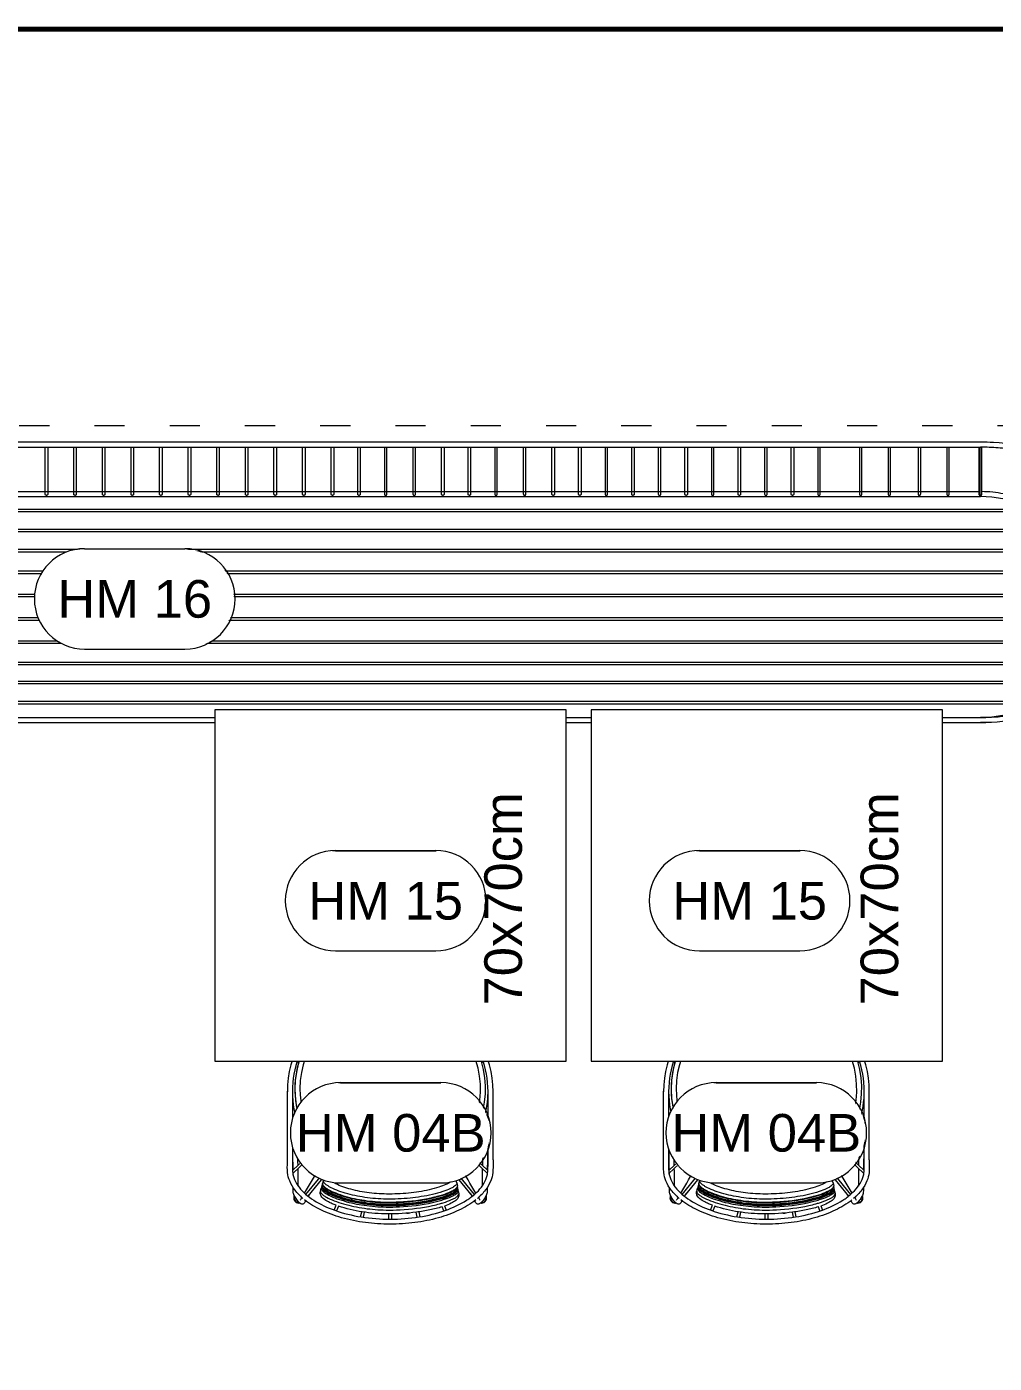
# Model space of a CAD drawing. Header units: millimetres. Extents: x 29001 to 40804, y -8833 to -5892.
# Drawn here: x 29750.5 to 29943.4, y -6712.2 to -6445.7 of the extents above; entities that cross this region are included whole.
import ezdxf
from ezdxf.enums import TextEntityAlignment as Align

# ---------------------------------------------------------------- set-up
doc = ezdxf.new("R2010")
doc.units = ezdxf.units.MM
doc.linetypes.add('ACAD_ISO03W100', pattern=[30, 12, -18])
doc.linetypes.add('MAVIBAHCE XREF$0$DASHDOT', pattern=[1, 0.5, -0.25, 0, -0.25])
doc.layers.get('0').update_dxf_attribs({"lineweight": 0})
for name, color, linetype, lineweight in [('wipeout', 254, 'Continuous', 0), ('xxx_Auto_Kaplama_Mermer Tarama', 45, 'Continuous', 0), ('xxx_Auto_Tefris_Silik', 252, 'Continuous', 0), ('xxx_Auto_Tefris_Tefris', 32, 'Continuous', 0), ('xxx_Auto_Yardimci_Isaret Genel', 51, 'Continuous', 0)]:
    doc.layers.add(name, color=color, linetype=linetype, lineweight=lineweight)
doc.styles.add('AUTOBAN', font='')
doc.styles.get("Standard").update_dxf_attribs({"font": 'arial.ttf'})
doc.styles.get('AUTOBAN').set_extended_font_data('Helvetica Normal Tr')

# ---------------------------------------------------------------- blocks, each defined once
blk = doc.blocks.new('TÜM LAYOOUT')
at = {"color": 240, "linetype": 'ACAD_ISO03W100', "lineweight": 0, "ltscale": 0.5, "true_color": 0xed1f24}
blk.add_lwpolyline([(364.26, -1836.45), (364.26, -203.45), (888.76, -203.45)], dxfattribs=at)
at = {"layer": 'xxx_Auto_Yardimci_Isaret Genel', "linetype": 'MAVIBAHCE XREF$0$DASHDOT', "lineweight": 0, "ltscale": 50, "const_width": 1}
blk.add_lwpolyline([(0, -124.45), (2346.26, -124.45), (2346.26, -2358.95), (0, -2358.95)], close=True, dxfattribs=at)
blk = doc.blocks.new('THC PLAN')
at = {"linetype": 'Continuous'}
blk.add_wipeout([(1592.84, -948.22), (1593.27, -911.48), (1597.33, -907.91), (1608.94, -904.92), (1618.54, -904.84), (1628.14, -907.26), (1634.76, -910.81), (1635.32, -948.21), (1631.21, -948.78), (1626.45, -950.79), (1620.72, -953.05), (1612.25, -953.37), (1605.07, -952), (1598.78, -948.45)], dxfattribs=at).translate(0, 0, 41.86).dxf.layer = 'wipeout'
for p, q in [((1603.46, -908.31), (1603.78, -909.14)), ((1608.45, -908.12), (1608.24, -907.14)), ((1608.74, -907.06), (1608.95, -908.05)), ((1613.88, -907.71), (1613.88, -906.67)), ((1614.38, -906.67), (1614.38, -907.72)), ((1619.31, -908.07), (1619.52, -907.06)), ((1620.02, -907.14), (1619.8, -908.14)), ((1624.43, -909.27), (1624.8, -908.31)), ((1603.32, -909.32), (1602.99, -908.48)), ((1625.27, -908.48), (1624.9, -909.43)), ((1601.41, -916.6), (1597.36, -911.59)), ((1597.74, -911.27), (1601.84, -916.33)), ((1626.42, -916.33), (1630.52, -911.27)), ((1630.91, -911.59), (1626.85, -916.6)), ((1598.24, -919.78), (1594.64, -916.39)), ((1594.71, -915.76), (1598.64, -919.47)), ((1629.63, -919.47), (1633.56, -915.76)), ((1633.62, -916.39), (1630.02, -919.78)), ((1593.63, -918.47), (1593.63, -932.04)), ((1601.41, -918.52), (1601.41, -917.37)), ((1601.91, -916.95), (1601.91, -918.09)), ((1624.58, -916.77), (1624.58, -916.77)), ((1626.35, -918.09), (1626.35, -916.95)), ((1626.85, -917.37), (1626.85, -918.52)), ((1634.63, -918.47), (1634.63, -932.15)), ((1594.63, -921.55), (1596.25, -923.25)), ((1598.24, -922.22), (1598.24, -920.84)), ((1598.74, -920.17), (1598.74, -921.49)), ((1629.52, -921.49), (1629.52, -920.17)), ((1630.02, -920.84), (1630.02, -922.22)), ((1632.01, -923.25), (1633.63, -921.55)), ((1595.86, -923.57), (1594.63, -922.27)), ((1596.36, -924.11), (1596.36, -925.91)), ((1631.9, -925.91), (1631.9, -924.11)), ((1633.63, -922.27), (1632.4, -923.57)), ((1594.63, -926.8), (1594.85, -927.56)), ((1595.86, -927.42), (1595.86, -925.33)), ((1632.4, -925.33), (1632.4, -927.42)), ((1633.41, -927.56), (1633.63, -926.8)), ((1595.86, -938.96), (1595.86, -937.86)), ((1596.36, -939.36), (1596.36, -940.18)), ((1631.9, -940.18), (1631.9, -939.37)), ((1632.4, -937.86), (1632.4, -938.96)), ((1598.24, -943.45), (1598.24, -943.06)), ((1630.02, -943.06), (1630.02, -943.45)), ((1598.74, -943.78), (1598.74, -944.12)), ((1629.52, -944.12), (1629.52, -943.78)), ((1601.41, -946.92), (1601.41, -946.75)), ((1601.91, -947.19), (1601.91, -947.34)), ((1626.35, -947.34), (1626.35, -947.19)), ((1626.85, -946.75), (1626.85, -946.92)), ((1605.2, -949.48), (1605.2, -949.41)), ((1605.7, -949.67), (1605.7, -949.73)), ((1609.43, -951.07), (1609.43, -951.05)), ((1618.83, -951.05), (1618.83, -951.07)), ((1622.56, -949.73), (1622.56, -949.67)), ((1623.06, -949.41), (1623.06, -949.48)), ((1609.93, -951.17), (1609.93, -951.19)), ((1614.38, -951.64), (1614.38, -951.64)), ((1618.33, -951.19), (1618.33, -951.17))]:
    blk.add_line(p, q)
for centre, radius, start, end in [((1614.2, -948.19), 40.47, 94.8315, 95.6642), ((1595.91, -910.88), 1, 90.2693, 208.0879), ((1595.9, -910.88), 0.9, 85.2765, 203.3664), ((1595.91, -910.86), 0.978, 80.4544, 90.5627), ((1564.68, -929.7), 36.95, 30.447, 31.4039), ((1600.57, -914.16), 5.21, 141.4282, 145.6715), ((1663.58, -929.7), 36.94, 148.596, 149.5531), ((1627.65, -914.2), 5.27, 34.3541, 38.5485), ((1632.35, -910.86), 0.978, 89.4373, 99.5464), ((1632.36, -910.88), 0.9, 336.3666, 94.7195), ((1632.36, -910.88), 1, 331.8971, 89.7497), ((-46923.15, -394.15), 48521.73, 359.382869, 359.387008), ((297068.66, 175160.92), 343955.08, 210.7908923, 210.7919123), ((-260.29, -2019.91), 2163.75, 30.80378, 30.82388), ((1116.15, -1004.87), 493.16, 10.8161, 10.8849), ((1600.74, -912.29), 0.197, 190.729, 239.4928), ((1569.61, -954.34), 52.12, 53.462, 53.476), ((1600.86, -912.87), 0.2, 190.7761, 223.5898), ((1600.85, -912.88), 0.195, 223.4279, 239.6177), ((1114.71, -1005.15), 494.62, 10.6325, 10.7011), ((1627.51, -913.35), 0.198, 297.5581, 312.6002), ((1627.5, -913.35), 0.209, 312.4896, 342.9657), ((1887.01, -987.52), 269.69, 164.0082, 164.0495), ((1627.67, -912.78), 0.203, 296.7937, 344.0611), ((1648.5, -945.32), 38.43, 122.6419, 122.6613), ((1889.25, -988.16), 272.02, 163.7985, 163.9236), ((149344.79, -88940.49), 171954.48, 149.2075374, 149.2095778), ((3451.31, -1997.69), 2120.39, 149.17602, 149.19653), ((50151.07, -394.15), 48521.39, 180.612992, 180.617131), ((-84176.07, 5.7), 85775.8, 359.3844292, 359.3847095), ((1614.02, -932.03), 20.34, 129.2367, 140.661), ((18363.75, 9073.41), 19513.8, 210.787593, 210.792986), ((1601.7, -913.75), 0.866, 189.3738, 279.2988), ((1569.48, -955.03), 51.51, 48.1472, 51.9769), ((1614.19, -932.24), 20.61, 125.0952, 127.857), ((1614.19, -932.24), 19.61, 124.3323, 128.778), ((1614.44, -962.53), 46.36, 81.6537, 86.4291), ((1646.83, -943.52), 34.8, 124.6874, 130.2411), ((1614.08, -932.23), 19.6, 51.2236, 55.021), ((1614.07, -932.24), 20.61, 52.1425, 54.1372), ((1614.25, -932.03), 20.33, 39.3378, 50.7645), ((-13877.25, 8324.46), 18049.53, 329.204559, 329.210392), ((1884.95, -986.93), 267.55, 164.1343, 164.2614), ((87404.05, 5.7), 85775.52, 180.6152905, 180.6155707), ((-174535.59, 977.81), 176140.55, 359.3821298, 359.3837966), ((1614.13, -932.64), 19, 122.793, 0.0008), ((-412725.86, 3543.07), 414345.63, 359.3824647, 359.3831882), ((1614.13, -932.64), 18, 117.59, 0.0008), ((1614.03, -932.05), 19.36, 130.6829, 142.1514), ((1600.81, -917.19), 0.488, 118.4283, 144.886), ((1614.16, -932.7), 19.07, 122.7793, 129.9888), ((1604.38, -916.07), 0.807, 227.9853, 276.9377), ((1614.13, -932.64), 18, 0.0079, 60.5484), ((1623.87, -916.4), 0.733, 260.9271, 310.9473), ((1614.13, -932.64), 19, 0.0079, 56.645), ((1614.23, -932.05), 19.36, 37.8462, 49.3143), ((415951.98, 3543.04), 414343.49, 180.6168118, 180.6175353), ((177763.61, 977.8), 176140.31, 180.6162034, 180.6178702), ((1614.25, -932.22), 20.63, 142.0473, 152.9751), ((1614.22, -932.2), 19.6, 144.5757, 155.6342), ((1614.23, -932.71), 19.13, 144.0882, 146.7268), ((1614.03, -932.7), 19.11, 33.256, 35.8973), ((1614.06, -932.2), 19.59, 24.3634, 35.4291), ((1614.01, -932.22), 20.64, 27.0261, 37.9514), ((1613.96, -932.08), 20.31, 154.4617, 162.0598), ((349183.86, -4670.25), 347609.36, 179.3822299, 179.3827779), ((1614.31, -932.08), 20.3, 17.9379, 25.5392), ((-345954.87, -4670.24), 347608.63, 0.6172221, 0.6177701), ((1614.2, -932.16), 19.57, 159.5687, 178.2071), ((1595.22, -925.69), 0.547, 141.6908, 178.2924), ((1614.15, -932.63), 19.02, 159.3031, 164.1022), ((1614.07, -932.16), 19.56, 0.343, 20.4337), ((1633.04, -925.69), 0.547, 1.7075, 38.3186), ((1614.09, -932.64), 19.04, 0.0133, 15.9291), ((1614.13, -932.15), 20.5, 179.7042, 0.2959), ((1614.19, -932.13), 19.56, 180.031, 200.4327), ((1614.07, -932.13), 19.56, 339.5661, 359.9696), ((1614.1, -932.63), 19.03, 339.278, 359.9877), ((1614.19, -932.6), 19.07, 200.7714, 215.8967), ((1614.21, -932.09), 19.59, 204.3627, 215.4282), ((1614.05, -932.09), 19.59, 324.5737, 335.6366), ((1632.98, -938.83), 0.515, 328.5381, 348.5813), ((4065.95, -924.18), 2470.22, 180.397, 180.4842), ((1614.12, -932.64), 19.01, 312.0405, 326.7493), ((-889.11, -923.77), 2521.64, 359.51618, 359.6016), ((1595.9, -946.08), 0.899, 156.6331, 270.4107), ((1604.7, -940.18), 10.1, 208.4626, 218.5795), ((1595.9, -946.08), 1, 355.3101, 92.3742), ((1595.9, -946.08), 0.899, 349.4504, 89.1333), ((1614.03, -932.25), 19.35, 217.8474, 229.3188), ((1614.24, -932.25), 19.35, 310.6809, 322.1522), ((1632.36, -946.08), 1, 87.6256, 184.6899), ((1632.36, -946.08), 0.899, 90.8663, 190.5496), ((1623.37, -940.04), 10.34, 321.4895, 331.2152), ((1632.36, -946.08), 0.899, 268.6642, 23.372), ((1632.39, -946.07), 0.976, 359.5151, 27.8367), ((1595.9, -946.08), 0.999, 180.1266, 275.5049), ((1598.82, -5280.97), 4334.49, 89.99144, 90.02914), ((1595.93, -946.09), 0.869, 338.6947, 349.6935), ((1595.92, -946.09), 0.974, 336.4929, 349.6812), ((1595.95, -946.08), 0.946, 349.3656, 355.317), ((1600.71, -946.98), 0.499, 236.2994, 259.2635), ((1614.19, -932.55), 19.1, 230.0016, 241.9381), ((1614.2, -932.04), 19.63, 231.2306, 242.7134), ((1614.08, -932.55), 19.1, 296.3579, 309.977), ((1614.06, -932.04), 19.63, 297.2867, 308.7696), ((1629.44, -5280.93), 4334.46, 89.97086, 90.00856), ((1632.31, -946.08), 0.946, 184.683, 190.6344), ((1632.34, -946.09), 0.975, 190.3184, 203.5021), ((1632.33, -946.09), 0.869, 190.3065, 201.3053), ((1632.36, -946.08), 0.999, 264.5046, 359.8638), ((1614.15, -932.58), 19.06, 243.7062, 265.5193), ((1614.09, -932.25), 19.38, 244.3599, 256.088), ((1614.11, -932.55), 19.09, 277.8507, 284.309), ((1614.17, -932.26), 19.38, 283.91, 295.6403), ((1614.15, -932.06), 19.59, 257.567, 265.6333), ((1614.13, -932.27), 19.38, 270.7456, 272.5678), ((1614.12, -932.07), 19.58, 272.6119, 282.4335)]:
    blk.add_arc(centre, radius, start, end)
for points, knots in [([(1597.08, -910.51), (1598.11, -909.7), (1600.5, -908.28), (1604.62, -906.79), (1609.26, -905.87), (1614.15, -905.57), (1619.06, -905.88), (1623.7, -906.8), (1627.81, -908.3), (1630.18, -909.72), (1631.18, -910.51)], [0, 0, 0, 0, 3.921864, 8.309993, 13.091815, 18.083368, 22.974007, 27.823927, 32.224374, 36.05482, 36.05482, 36.05482, 36.05482]), ([(1633.63, -932.15), (1633.63, -928.56), (1633.63, -923.88), (1633.63, -918.7), (1633.63, -916.97), (1633.61, -915.77), (1633.26, -914.51), (1632.34, -912.98), (1631, -911.6), (1628.69, -909.89), (1624.97, -908.2), (1619.8, -906.95), (1614.12, -906.53), (1608.48, -906.95), (1603.31, -908.19), (1599.58, -909.89), (1597.25, -911.6), (1595.91, -913), (1594.99, -914.52), (1594.66, -915.78), (1594.63, -916.95), (1594.63, -918.63), (1594.63, -921.61), (1594.63, -926.3), (1594.63, -929.94), (1594.63, -932.15)], [0, 0, 0, 0, 10.76451, 14.024069, 15.555245, 15.941019, 17.620949, 19.411439, 21.291586, 23.347652, 28.009803, 33.466332, 39.246754, 45.02672, 50.416088, 55.123917, 57.239292, 59.076888, 60.892815, 62.543481, 62.92004, 64.407062, 67.565743, 71.876191, 78.483634, 78.483634, 78.483634, 78.483634]), ([(1603.78, -909.14), (1604.58, -908.89), (1606.28, -908.46), (1609.88, -907.87), (1614.41, -907.58), (1619.64, -907.99), (1622.9, -908.75), (1624.43, -909.27)], [0, 0, 0, 0, 2.511515, 5.247937, 10.953451, 16.085332, 20.943932, 20.943932, 20.943932, 20.943932]), ([(1593.63, -918.47), (1593.64, -917.81), (1593.61, -916.97), (1593.68, -915.56), (1594.07, -914.15), (1595.1, -912.36), (1596.16, -911.3), (1596.75, -910.79)], [0, 0, 0, 0, 1.986445, 2.527254, 4.232645, 6.326212, 8.682617, 8.682617, 8.682617, 8.682617]), ([(1594.81, -912.94), (1594.81, -912.65), (1594.82, -912.32), (1594.82, -911.87), (1594.96, -911.42), (1595.34, -910.77), (1595.82, -910.12), (1596.28, -909.69), (1596.71, -909.62), (1596.98, -909.79), (1597.14, -910.05), (1597.24, -910.22), (1597.31, -910.34)], [0, 0, 0, 0, 0.880915, 0.993849, 1.346591, 2.269542, 3.256294, 3.760106, 4.149937, 4.470063, 4.670286, 5.067906, 5.067906, 5.067906, 5.067906]), ([(1600.42, -911.64), (1600.41, -911.53), (1600.42, -911.3), (1600.58, -910.84), (1601.09, -910.3), (1602.06, -909.76), (1602.84, -909.45), (1603.31, -909.29)], [0, 0, 0, 0, 0.338025, 0.68305, 1.454174, 2.518494, 3.984482, 3.984482, 3.984482, 3.984482]), ([(1628.03, -912.26), (1628.06, -912.17), (1628, -911.96), (1627.76, -911.68), (1627.37, -911.36), (1626.56, -910.87), (1625.22, -910.28), (1622.71, -909.45), (1619.97, -908.89), (1617.13, -908.57), (1614.75, -908.46), (1610.9, -908.53), (1607.33, -908.98), (1604.5, -909.66), (1603.23, -910.04), (1602.2, -910.4), (1601.29, -910.84), (1600.81, -911.14), (1600.5, -911.44), (1600.42, -911.66), (1600.44, -911.75)], [0, 0, 0, 0, 0.278376, 0.622174, 1.101377, 1.776557, 3.467846, 5.471554, 9.70769, 11.850074, 14.034591, 16.85395, 23.401701, 24.800898, 25.582134, 27.367063, 28.053406, 28.640071, 29.045823, 29.318055, 29.318055, 29.318055, 29.318055]), ([(1627.86, -912.83), (1627.89, -912.74), (1627.84, -912.53), (1627.6, -912.25), (1627.22, -911.94), (1626.42, -911.45), (1625.11, -910.86), (1622.65, -910.04), (1619.24, -909.34), (1615.52, -909.04), (1610.96, -909.13), (1607.51, -909.54), (1604.63, -910.24), (1603.35, -910.61), (1602.21, -911.02), (1601.33, -911.46), (1600.89, -911.75), (1600.61, -912.02), (1600.53, -912.24), (1600.55, -912.33)], [0, 0, 0, 0, 0.277702, 0.618512, 1.091914, 1.757706, 3.423591, 5.396429, 9.506247, 13.871508, 16.559288, 23.186824, 24.264895, 25.436055, 27.176987, 27.899431, 28.370671, 28.773552, 29.045239, 29.045239, 29.045239, 29.045239]), ([(1627.76, -913.21), (1627.78, -913.12), (1627.73, -912.91), (1627.49, -912.63), (1627.12, -912.32), (1626.33, -911.83), (1625.03, -911.25), (1622.6, -910.44), (1619.21, -909.73), (1615.51, -909.43), (1610.97, -909.52), (1607.54, -909.94), (1604.67, -910.63), (1603.4, -911), (1602.27, -911.41), (1601.4, -911.85), (1600.96, -912.14), (1600.69, -912.41), (1600.6, -912.63), (1600.62, -912.72)], [0, 0, 0, 0, 0.276857, 0.615332, 1.083989, 1.743361, 3.392434, 5.344886, 9.417286, 13.762083, 16.446861, 23.042581, 24.113255, 25.276096, 27.004477, 27.721281, 28.188925, 28.589676, 28.860721, 28.860721, 28.860721, 28.860721]), ([(1600.61, -912.61), (1600.62, -912.51), (1600.7, -912.29), (1600.98, -912), (1601.41, -911.7), (1602.26, -911.26), (1603.66, -910.73), (1606.94, -909.86), (1610.8, -909.36), (1614.59, -909.27), (1617.1, -909.39), (1619.47, -909.65), (1621.63, -910.06), (1623.56, -910.59), (1625.09, -911.11), (1626.36, -911.69), (1627.12, -912.18), (1627.5, -912.49), (1627.73, -912.81), (1627.78, -913.03), (1627.77, -913.12)], [0, 0, 0, 0, 0.299857, 0.688409, 1.212511, 1.856299, 3.561617, 5.708866, 12.030256, 15.183819, 17.082644, 19.555489, 22.346767, 23.656596, 25.571171, 27.191727, 27.809975, 28.30105, 28.668251, 28.958914, 28.958914, 28.958914, 28.958914]), ([(1627.7, -913.4), (1627.73, -913.31), (1627.67, -913.1), (1627.44, -912.82), (1627.07, -912.51), (1626.28, -912.03), (1624.99, -911.44), (1622.58, -910.63), (1619.2, -909.93), (1615.51, -909.63), (1610.98, -909.72), (1607.55, -910.13), (1604.69, -910.83), (1603.43, -911.19), (1602.3, -911.61), (1601.44, -912.04), (1601, -912.34), (1600.72, -912.6), (1600.64, -912.82), (1600.66, -912.91)], [0, 0, 0, 0, 0.276638, 0.614131, 1.080881, 1.737163, 3.377868, 5.320178, 9.373954, 13.708549, 16.391827, 22.971683, 24.038674, 25.197375, 26.919507, 27.633832, 28.100026, 28.499849, 28.770724, 28.770724, 28.770724, 28.770724]), ([(1627.59, -913.79), (1627.62, -913.69), (1627.57, -913.49), (1627.34, -913.21), (1626.96, -912.9), (1626.19, -912.41), (1624.91, -911.83), (1622.52, -911.02), (1619.17, -910.33), (1615.5, -910.03), (1610.99, -910.12), (1607.57, -910.53), (1604.73, -911.22), (1603.48, -911.59), (1602.36, -912), (1601.5, -912.43), (1601.07, -912.73), (1600.79, -912.99), (1600.71, -913.21), (1600.73, -913.3)], [0, 0, 0, 0, 0.276621, 0.612525, 1.076377, 1.726712, 3.35076, 5.272889, 9.289591, 13.603837, 16.284117, 22.83233, 23.891984, 25.042448, 26.752132, 27.462175, 27.926158, 28.324409, 28.59525, 28.59525, 28.59525, 28.59525]), ([(1600.72, -913.2), (1600.73, -913.1), (1600.8, -912.88), (1601.07, -912.59), (1601.5, -912.29), (1602.36, -911.84), (1603.75, -911.32), (1606.44, -910.6), (1610.22, -910.01), (1614.8, -909.81), (1619.22, -910.15), (1622.61, -910.88), (1625, -911.69), (1626.23, -912.27), (1626.97, -912.75), (1627.34, -913.07), (1627.57, -913.38), (1627.62, -913.6), (1627.61, -913.7)], [0, 0, 0, 0, 0.298109, 0.672222, 1.181866, 1.847501, 3.58322, 5.631914, 10.203243, 15.02391, 19.387936, 23.475016, 25.395043, 26.937474, 27.549506, 28.042589, 28.40077, 28.694057, 28.694057, 28.694057, 28.694057]), ([(1600.84, -913.89), (1600.82, -913.79), (1600.9, -913.59), (1601.16, -913.33), (1601.56, -913.04), (1602.39, -912.61), (1603.79, -912.08), (1606.47, -911.36), (1610.26, -910.77), (1614.78, -910.57), (1619.11, -910.91), (1622.4, -911.61), (1624.74, -912.39), (1625.96, -912.95), (1626.75, -913.43), (1627.14, -913.74), (1627.4, -914.05), (1627.46, -914.27), (1627.43, -914.36)], [0, 0, 0, 0, 0.278877, 0.621533, 1.095914, 1.760487, 3.415037, 5.578987, 10.091194, 14.876802, 19.142059, 23.109684, 24.91948, 26.554393, 27.129029, 27.676229, 28.060521, 28.328174, 28.328174, 28.328174, 28.328174]), ([(1624.9, -909.43), (1625.17, -909.54), (1625.68, -909.74), (1626.56, -910.16), (1627.39, -910.65), (1628.03, -911.37), (1628.11, -911.93), (1628.05, -912.17)], [0, 0, 0, 0, 0.854425, 1.667052, 2.902407, 3.750177, 4.494991, 4.494991, 4.494991, 4.494991]), ([(1630.95, -910.34), (1631.02, -910.22), (1631.12, -910.05), (1631.28, -909.79), (1631.56, -909.62), (1631.98, -909.69), (1632.44, -910.12), (1632.91, -910.76), (1633.3, -911.42), (1633.44, -911.87), (1633.45, -912.32), (1633.45, -912.65), (1633.45, -912.94)], [0, 0, 0, 0, 0.397513, 0.599592, 0.923848, 1.307284, 1.812926, 2.777218, 3.722785, 4.073147, 4.186061, 5.067708, 5.067708, 5.067708, 5.067708]), ([(1631.51, -910.79), (1631.81, -911.04), (1632.36, -911.56), (1633.34, -912.68), (1634.19, -914.12), (1634.58, -915.55), (1634.65, -916.97), (1634.62, -917.81), (1634.63, -918.47)], [0, 0, 0, 0, 1.165515, 2.298684, 4.425887, 6.153316, 6.688381, 8.682163, 8.682163, 8.682163, 8.682163]), ([(1601.84, -914.6), (1601.82, -914.51), (1601.9, -914.33), (1602.14, -914.09), (1602.51, -913.83), (1603.28, -913.43), (1604.57, -912.96), (1607.05, -912.31), (1610.53, -911.78), (1614.71, -911.6), (1618.72, -911.89), (1621.76, -912.52), (1623.93, -913.22), (1625.2, -913.79), (1626.02, -914.3), (1626.38, -914.72), (1626.43, -914.92), (1626.41, -915)], [0, 0, 0, 0, 0.259541, 0.576073, 1.010427, 1.622498, 3.14659, 5.139082, 9.305189, 13.701852, 17.654608, 21.343981, 22.998248, 24.493832, 25.517481, 25.87179, 26.120974, 26.120974, 26.120974, 26.120974]), ([(1626.41, -915), (1625.97, -915.32), (1625.33, -915.81), (1624.51, -916.47), (1624.07, -916.85), (1623.82, -917.06), (1623.77, -917.11), (1623.75, -917.11), (1623.73, -917.11), (1623.7, -917.1), (1623.3, -917.02), (1622.73, -916.91), (1622.01, -916.79), (1621.33, -916.68), (1620.45, -916.56), (1618.84, -916.36), (1617, -916.22), (1612.19, -916.09), (1608.12, -916.35), (1604.64, -916.84), (1604.47, -916.86), (1604.37, -916.78), (1603.9, -916.34), (1603.27, -915.79), (1602.48, -915.12), (1602.09, -914.8), (1601.84, -914.6)], [0, 0, 0, 0, 1.638122, 2.407606, 3.164681, 3.377744, 3.380052, 3.389163, 3.423595, 3.452493, 3.460983, 4.66918, 5.166854, 5.667294, 6.73481, 7.820974, 10.55463, 12.251255, 22.267831, 22.760393, 22.783016, 22.786224, 23.134341, 24.725115, 25.26913, 26.243946, 26.243946, 26.243946, 26.243946]), ([(1626.41, -915), (1626.47, -915.02), (1626.57, -915.03), (1626.79, -915.02), (1627.16, -914.87), (1627.37, -914.58), (1627.43, -914.36)], [0, 0, 0, 0, 0.167666, 0.321649, 0.644728, 1.334715, 1.334715, 1.334715, 1.334715]), ([(1596.5, -947.47), (1596.39, -947.45), (1596.22, -947.34), (1596, -947.09), (1595.62, -946.6), (1595.25, -946.03), (1594.94, -945.49), (1594.82, -945.21), (1594.82, -944.88), (1594.8, -942.8), (1594.79, -940.79), (1594.77, -938.93)], [0, 0, 0, 0, 0.34068, 0.599078, 0.989648, 2.195656, 2.619669, 2.869219, 3.117296, 3.578898, 9.1396, 9.1396, 9.1396, 9.1396]), ([(1633.49, -938.93), (1633.48, -940.94), (1633.46, -943.01), (1633.45, -945.09), (1633.43, -945.26), (1633.32, -945.49), (1633.01, -946.03), (1632.64, -946.6), (1632.26, -947.09), (1632.05, -947.34), (1631.87, -947.45), (1631.76, -947.47)], [0, 0, 0, 0, 6.022079, 6.190929, 6.26967, 6.514877, 6.943839, 8.152033, 8.537297, 8.799681, 9.139602, 9.139602, 9.139602, 9.139602]), ([(1600.52, -947.48), (1599.22, -947.48), (1597.88, -947.48), (1596.54, -947.48), (1596.5, -947.47)], [0, 0, 0, 0, 3.901896, 4.019045, 4.019045, 4.019045, 4.019045]), ([(1631.76, -947.47), (1631.72, -947.48), (1630.38, -947.48), (1629.04, -947.48), (1627.74, -947.48)], [0, 0, 0, 0, 0.118356, 4.019062, 4.019062, 4.019062, 4.019062])]:
    blk.add_open_spline(points, degree=3, knots=knots)
blk = doc.blocks.new('masa-70')
at = {"layer": 'xxx_Auto_Tefris_Tefris'}
blk.add_lwpolyline([(1342.71, 1062.64), (1412.71, 1062.64), (1412.71, 992.64), (1342.71, 992.64)], close=True, dxfattribs=at)
blk = doc.blocks.new('MOBİLYALAR')
at = {"layer": 'xxx_Auto_Tefris_Silik'}
for p, q in [((434.57, -220.59), (806.96, -220.59)), ((435.43, -220.11), (806.1, -220.11)), ((429.55, -224.59), (811.97, -224.59)), ((430.01, -224.11), (811.51, -224.11)), ((426.59, -228.59), (814.94, -228.59)), ((426.87, -228.11), (814.65, -228.11)), ((424.68, -232.9), (816.85, -232.9)), ((424.84, -232.43), (816.69, -232.43)), ((423.78, -237.03), (817.74, -237.03)), ((423.73, -237.51), (817.79, -237.51)), ((423.74, -241.73), (817.79, -241.73)), ((423.79, -242.21), (817.74, -242.21)), ((424.69, -246.34), (816.84, -246.34)), ((424.85, -246.82), (816.68, -246.82)), ((426.58, -250.61), (814.95, -250.61)), ((426.86, -251.08), (814.66, -251.08)), ((429.36, -254.41), (812.17, -254.41)), ((429.81, -254.89), (811.72, -254.89)), ((434.22, -258.41), (796.9, -258.41)), ((656.9, -258.41), (676.9, -258.41)), ((796.9, -258.41), (807.31, -258.41)), ((435.04, -258.89), (796.9, -258.89)), ((656.9, -258.89), (676.9, -258.89)), ((796.9, -258.89), (806.49, -258.89))]:
    blk.add_line(p, q, dxfattribs=at)
for points in [[(609.94, -207.75), (609.94, -212.43), (609.94, -217.11), (609.94, -217.36), (609.69, -217.36), (609.44, -217.36), (609.44, -217.11), (609.44, -212.43), (609.44, -207.75)], [(615.64, -207.75), (615.64, -212.43), (615.64, -217.11), (615.64, -217.36), (615.39, -217.36), (615.14, -217.36), (615.14, -217.11), (615.14, -212.43), (615.14, -207.75)], [(621.34, -207.75), (621.34, -212.43), (621.34, -217.11), (621.34, -217.36), (621.09, -217.36), (620.84, -217.36), (620.84, -217.11), (620.84, -212.43), (620.84, -207.75)], [(627.04, -207.75), (627.04, -212.43), (627.04, -217.11), (627.04, -217.36), (626.79, -217.36), (626.54, -217.36), (626.54, -217.11), (626.54, -212.43), (626.54, -207.75)], [(632.74, -207.75), (632.74, -212.43), (632.74, -217.11), (632.74, -217.36), (632.49, -217.36), (632.24, -217.36), (632.24, -217.11), (632.24, -212.43), (632.24, -207.75)], [(638.44, -207.75), (638.44, -212.43), (638.44, -217.11), (638.44, -217.36), (638.19, -217.36), (637.94, -217.36), (637.94, -217.11), (637.94, -212.43), (637.94, -207.75)], [(644.14, -207.75), (644.14, -212.43), (644.14, -217.11), (644.14, -217.36), (643.89, -217.36), (643.64, -217.36), (643.64, -217.11), (643.64, -212.43), (643.64, -207.75)], [(649.84, -207.75), (649.84, -212.43), (649.84, -217.11), (649.84, -217.36), (649.59, -217.36), (649.34, -217.36), (649.34, -217.11), (649.34, -212.43), (649.34, -207.75)], [(655.54, -207.75), (655.54, -212.43), (655.54, -217.11), (655.54, -217.36), (655.29, -217.36), (655.04, -217.36), (655.04, -217.11), (655.04, -212.43), (655.04, -207.75)], [(661.24, -207.75), (661.24, -212.43), (661.24, -217.11), (661.24, -217.36), (660.99, -217.36), (660.74, -217.36), (660.74, -217.11), (660.74, -212.43), (660.74, -207.75)], [(666.94, -207.75), (666.94, -212.43), (666.94, -217.11), (666.94, -217.36), (666.69, -217.36), (666.44, -217.36), (666.44, -217.11), (666.44, -212.43), (666.44, -207.75)], [(672.24, -207.75), (672.24, -212.43), (672.24, -217.11), (672.24, -217.36), (671.99, -217.36), (671.74, -217.36), (671.74, -217.11), (671.74, -212.43), (671.74, -207.75)], [(677.04, -207.75), (677.04, -212.43), (677.04, -217.11), (677.04, -217.36), (677.29, -217.36), (677.54, -217.36), (677.54, -217.11), (677.54, -212.43), (677.54, -207.75)], [(682.74, -207.75), (682.74, -212.43), (682.74, -217.11), (682.74, -217.36), (682.99, -217.36), (683.24, -217.36), (683.24, -217.11), (683.24, -212.43), (683.24, -207.75)], [(688.94, -207.75), (688.94, -212.43), (688.94, -217.11), (688.94, -217.36), (688.69, -217.36), (688.44, -217.36), (688.44, -217.11), (688.44, -212.43), (688.44, -207.75)], [(694.24, -207.75), (694.24, -212.43), (694.24, -217.11), (694.24, -217.36), (693.99, -217.36), (693.74, -217.36), (693.74, -217.11), (693.74, -212.43), (693.74, -207.75)], [(699.04, -207.75), (699.04, -212.43), (699.04, -217.11), (699.04, -217.36), (699.29, -217.36), (699.54, -217.36), (699.54, -217.11), (699.54, -212.43), (699.54, -207.75)], [(704.74, -207.75), (704.74, -212.43), (704.74, -217.11), (704.74, -217.36), (704.99, -217.36), (705.24, -217.36), (705.24, -217.11), (705.24, -212.43), (705.24, -207.75)], [(710.94, -207.75), (710.94, -212.43), (710.94, -217.11), (710.94, -217.36), (710.69, -217.36), (710.44, -217.36), (710.44, -217.11), (710.44, -212.43), (710.44, -207.75)], [(716.24, -207.75), (716.24, -212.43), (716.24, -217.11), (716.24, -217.36), (715.99, -217.36), (715.74, -217.36), (715.74, -217.11), (715.74, -212.43), (715.74, -207.75)], [(721.04, -207.75), (721.04, -212.43), (721.04, -217.11), (721.04, -217.36), (721.29, -217.36), (721.54, -217.36), (721.54, -217.11), (721.54, -212.43), (721.54, -207.75)], [(726.84, -207.75), (726.84, -212.43), (726.84, -217.11), (726.84, -217.36), (726.59, -217.36), (726.34, -217.36), (726.34, -217.11), (726.34, -212.43), (726.34, -207.75)], [(731.64, -207.75), (731.64, -212.43), (731.64, -217.11), (731.64, -217.36), (731.89, -217.36), (732.14, -217.36), (732.14, -217.11), (732.14, -212.43), (732.14, -207.75)], [(737.44, -207.75), (737.44, -212.43), (737.44, -217.11), (737.44, -217.36), (737.19, -217.36), (736.94, -217.36), (736.94, -217.11), (736.94, -212.43), (736.94, -207.75)], [(742.24, -207.75), (742.24, -212.43), (742.24, -217.11), (742.24, -217.36), (742.49, -217.36), (742.74, -217.36), (742.74, -217.11), (742.74, -212.43), (742.74, -207.75)], [(748.04, -207.75), (748.04, -212.43), (748.04, -217.11), (748.04, -217.36), (747.79, -217.36), (747.54, -217.36), (747.54, -217.11), (747.54, -212.43), (747.54, -207.75)], [(752.84, -207.75), (752.84, -212.43), (752.84, -217.11), (752.84, -217.36), (753.09, -217.36), (753.34, -217.36), (753.34, -217.11), (753.34, -212.43), (753.34, -207.75)], [(758.64, -207.75), (758.64, -212.43), (758.64, -217.11), (758.64, -217.36), (758.39, -217.36), (758.14, -217.36), (758.14, -217.11), (758.14, -212.43), (758.14, -207.75)], [(763.44, -207.75), (763.44, -212.43), (763.44, -217.11), (763.44, -217.36), (763.69, -217.36), (763.94, -217.36), (763.94, -217.11), (763.94, -212.43), (763.94, -207.75)], [(771.74, -207.75), (771.74, -212.43), (771.74, -217.11), (771.74, -217.36), (771.99, -217.36), (772.24, -217.36), (772.24, -217.11), (772.24, -212.43), (772.24, -207.75)], [(777.44, -207.75), (777.44, -212.43), (777.44, -217.11), (777.44, -217.36), (777.69, -217.36), (777.94, -217.36), (777.94, -217.11), (777.94, -212.43), (777.94, -207.75)], [(783.44, -207.75), (783.44, -212.43), (783.44, -217.11), (783.44, -217.36), (783.69, -217.36), (783.94, -217.36), (783.94, -217.11), (783.94, -212.43), (783.94, -207.75)], [(789.14, -207.75), (789.14, -212.43), (789.14, -217.11), (789.14, -217.36), (789.39, -217.36), (789.64, -217.36), (789.64, -217.11), (789.64, -212.43), (789.64, -207.75)], [(795.54, -207.75), (795.54, -212.43), (795.54, -217.11), (795.54, -217.36), (795.79, -217.36), (796.04, -217.36), (796.04, -217.11), (796.04, -212.43), (796.04, -207.75)], [(795.64, -207.75), (795.64, -212.43), (795.64, -217.11), (795.64, -217.36), (795.89, -217.36), (796.14, -217.36), (796.14, -217.11), (796.14, -212.43), (796.14, -207.75)], [(795.64, -207.75), (795.64, -212.43), (795.64, -217.11), (795.64, -217.36), (795.89, -217.36), (796.14, -217.36), (796.14, -217.11), (796.14, -212.43), (796.14, -207.75)]]:
    blk.add_rational_spline(points, [1, 1, 1, 0.707106781187, 1, 0.707106781187, 1, 1, 1], degree=2, knots=[0, 0, 0, 9.355225, 9.355225, 9.747924, 9.747924, 10.140623, 10.140623, 19.495847, 19.495847, 19.495847], dxfattribs=at)
at = {"layer": 'xxx_Auto_Tefris_Tefris'}
for p, q in [((445.38, -216.61), (795.64, -216.61)), ((445.63, -217.61), (795.89, -217.61)), ((445.63, -261.61), (796.9, -261.61)), ((445.63, -262.61), (796.9, -262.61)), ((656.9, -261.61), (676.9, -261.61)), ((656.9, -262.61), (676.9, -262.61)), ((796.9, -261.61), (795.89, -261.61)), ((796.9, -262.61), (795.89, -262.61))]:
    blk.add_line(p, q, dxfattribs=at)
for points in [[(795.89, -206.75), (445.63, -206.75)], [(445.78, -207.75), (796.04, -207.75)]]:
    blk.add_lwpolyline(points, dxfattribs=at)
for radius, start, end in [(22, 270, 90), (23, 78.6228, 89.3772)]:
    blk.add_arc((795.89, -239.61), radius, start, end, dxfattribs=at)
blk.add_open_spline([(795.89, -262.61), (798.81, -262.61), (801.72, -262.32), (807.59, -261.16), (810.52, -260.24), (815.99, -257.83), (818.53, -256.34), (823.01, -252.87), (824.96, -250.89), (828.14, -246.6), (829.37, -244.27), (830.97, -239.52), (831.37, -237.1), (831.37, -234.68), (831.37, -233.1), (831.2, -231.53), (830.33, -227.52), (829.38, -225.11), (826.7, -220.6), (824.98, -218.49), (820.91, -214.71), (818.56, -213.04), (813.38, -210.25), (810.56, -209.13), (804.65, -207.5), (801.55, -207), (797.59, -206.77), (796.74, -206.75), (795.89, -206.75)], degree=3, knots=[4.712389, 4.712389, 4.712389, 4.712389, 4.960422, 4.960422, 5.226706, 5.226706, 5.492989, 5.492989, 5.759273, 5.759273, 6.025556, 6.025556, 6.283185, 6.283185, 6.283185, 6.450503, 6.450503, 6.716786, 6.716786, 6.98307, 6.98307, 7.249353, 7.249353, 7.515637, 7.515637, 7.781921, 7.781921, 7.853982, 7.853982, 7.853982, 7.853982], dxfattribs=at)
blk.add_rational_spline([(795.89, -261.61), (830.37, -261.61), (830.37, -234.68), (830.37, -207.75), (795.89, -207.75)], [1, 0.707106781187, 1, 0.707106781187, 1], degree=2, knots=[4.712389, 4.712389, 4.712389, 6.283185, 6.283185, 7.853982, 7.853982, 7.853982], dxfattribs=at)
at = {"layer": 'xxx_Auto_Tefris_Tefris', "rotation": 180}
for p in [(2292.33, -1268.3, -41.86), (2367.33, -1268.3, -41.86)]:
    blk.add_blockref('THC PLAN', p, dxfattribs=at)
for points in [[(643.26, -260.11), (643.26, -330.11), (713.26, -330.11), (713.26, -260.11)], [(718.26, -260.11), (718.26, -330.11), (788.26, -330.11), (788.26, -260.11)]]:
    blk.add_wipeout(points).dxf.layer = 'wipeout'
at = {"layer": 'xxx_Auto_Tefris_Tefris', "xscale": -1, "rotation": 90}
for p in [(1705.9, 1082.6), (1780.9, 1082.6)]:
    blk.add_blockref('masa-70', p, dxfattribs=at)
at = {"color": 251, "true_color": 0x636466}
for p in [(704.46, -319.04), (779.46, -319.04)]:
    blk.add_text('70x70cm', height=7.5, rotation=90, dxfattribs=at).set_placement(p)
blk = doc.blocks.new('_TagSlot')
at = {"color": 0, "linetype": 'ByBlock', "lineweight": -2, "transparency": 16777216}
for p, q in [((-4, 4), (4, 4)), ((-4, -4), (4, -4))]:
    blk.add_line(p, q, dxfattribs=at)
for centre, start, end in [((-4, 0), 90, 270), ((4, 0), 270, 90)]:
    blk.add_arc(centre, 4, start, end, dxfattribs=at)
at = {"layer": 'xxx_Auto_Kaplama_Mermer Tarama', "color": 0, "transparency": 16777216, "style": 'AUTOBAN'}
blk.add_attdef('TAGNUMBER', text='', height=3, dxfattribs=at).set_placement((0, -1.5), align=Align.CENTER)
blk = doc.blocks.new('key planxx')
for points in [[(-861.18, 415.41), (-841.18, 415.41), (-837.35, 414.65), (-834.33, 412.7), (-832.45, 410.28), (-831.48, 407.85), (-831.18, 405.41), (-831.79, 401.98), (-833.7, 398.78), (-835.05, 397.51), (-837.83, 395.99), (-841.18, 395.41), (-862.81, 395.54), (-865.18, 396.24), (-867.94, 398.04), (-869.13, 399.34), (-871, 403.52), (-870.98, 407.41), (-869.68, 410.68), (-867.82, 412.89), (-864.12, 414.97)], [(-811.16, 355.24), (-791.16, 355.24), (-787.33, 354.48), (-784.31, 352.53), (-782.42, 350.11), (-781.46, 347.67), (-781.16, 345.24), (-781.77, 341.81), (-783.67, 338.61), (-785.02, 337.34), (-787.8, 335.82), (-791.16, 335.24), (-812.79, 335.37), (-815.15, 336.07), (-817.92, 337.87), (-819.11, 339.17), (-820.98, 343.35), (-820.96, 347.23), (-819.65, 350.51), (-817.79, 352.72), (-814.09, 354.8)], [(-738.61, 355.24), (-718.61, 355.24), (-714.78, 354.48), (-711.76, 352.53), (-709.88, 350.11), (-708.91, 347.67), (-708.61, 345.24), (-709.22, 341.81), (-711.12, 338.61), (-712.48, 337.34), (-715.25, 335.82), (-718.61, 335.24), (-740.24, 335.37), (-742.61, 336.07), (-745.37, 337.87), (-746.56, 339.17), (-748.43, 343.35), (-748.41, 347.23), (-747.11, 350.51), (-745.24, 352.72), (-741.55, 354.8)], [(-810.15, 308.97), (-790.15, 308.97), (-786.32, 308.21), (-783.3, 306.26), (-781.42, 303.84), (-780.45, 301.41), (-780.15, 298.97), (-780.76, 295.54), (-782.67, 292.34), (-784.02, 291.08), (-786.8, 289.55), (-790.15, 288.97), (-811.78, 289.11), (-814.15, 289.81), (-816.91, 291.61), (-818.1, 292.91), (-819.97, 297.09), (-819.95, 300.97), (-818.65, 304.25), (-816.79, 306.46), (-813.09, 308.53)]]:
    blk.add_wipeout(points)
blk.add_wipeout([(-735.29, 308.97), (-715.29, 308.97), (-711.46, 308.21), (-708.44, 306.26), (-706.55, 303.84), (-705.59, 301.41), (-705.29, 298.97), (-705.9, 295.54), (-707.8, 292.34), (-709.16, 291.08), (-711.93, 289.55), (-715.29, 288.97), (-736.92, 289.11), (-739.28, 289.81), (-742.05, 291.61), (-743.24, 292.91), (-745.11, 297.09), (-745.09, 300.97), (-743.79, 304.25), (-741.92, 306.46), (-738.22, 308.53)]).translate(0, 0, -41.86)
at = {"layer": 'xxx_Auto_Yardimci_Isaret Genel', "xscale": 2.5, "yscale": 2.5, "zscale": 2.5}
for p, values in [((-850.99, 405.46), {'TAGNUMBER': 'HM 16'}), ((-800.97, 345.29), {'TAGNUMBER': 'HM 15'}), ((-728.42, 345.29), {'TAGNUMBER': 'HM 15'}), ((-799.96, 299.03), {'TAGNUMBER': 'HM 04B'}), ((-725.1, 299.03, -41.86), {'TAGNUMBER': 'HM 04B'})]:
    blk.add_blockref('_TagSlot', p, dxfattribs=at).add_auto_attribs(values)

msp = doc.modelspace()

# ---------------------------------------------------------------- block references
at = {"color": 6}
msp.add_blockref('TÜM LAYOOUT', (29144.79, -6321.8), dxfattribs=at)

# ---------------------------------------------------------------- next in the draw order: block references
msp.add_blockref('MOBİLYALAR', (29144.79, -6321.8), dxfattribs=at)

# ---------------------------------------------------------------- next in the draw order: block references
msp.add_blockref('key planxx', (30623.06, -6965.25), dxfattribs=at)

doc.saveas('drawing.dxf')
